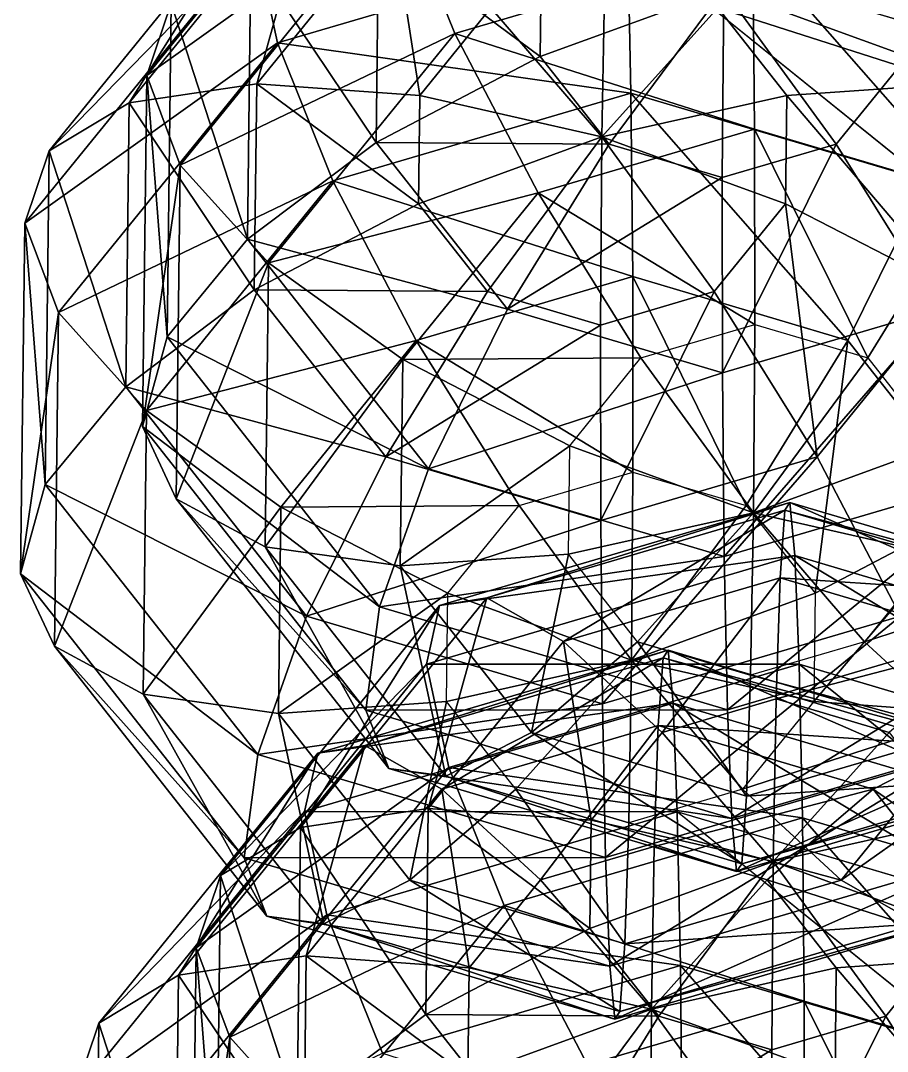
# Model space of a CAD drawing. Header units: metres. Extents: x -232 to 136, y -204 to 253.
# Drawn here: x -31 to 10.62, y 10.53 to 60.01 of the extents above; entities that cross this region are included whole.
import ezdxf

# ---------------------------------------------------------------- set-up
doc = ezdxf.new("R2010")
doc.units = ezdxf.units.M

msp = doc.modelspace()

# ---------------------------------------------------------------- linework, layer by layer
for points in [[(-13.888359, 70.989456, -403.15613), (-23.776545, 60.836445, -417.7911), (-24.947153, 57.36731, -409.1486), (-24.947054, 57.36741, -409.1485)], [(-12.818241, 66.0295, -395.2598), (-13.888359, 70.989456, -403.15613), (-24.947153, 57.36731, -409.1486), (-24.947054, 57.36741, -409.1485)], [(18.368505, 59.397522, -389.9228), (20.711279, 66.0295, -396.13782), (4.0062327, 70.978035, -393.41827), (4.006333, 70.978134, -393.41818)], [(18.368505, 59.397522, -389.9228), (4.0062327, 70.978035, -393.41827), (4.158344, 63.606995, -387.60944), (4.158444, 63.607094, -387.60934)], [(14.860868, 58.947105, -619.55585), (15.516256, 63.90706, -627.4974), (-2.0484686, 69.11025, -624.6379), (-2.0483687, 69.11035, -624.63776)], [(14.860868, 58.947105, -619.55585), (-2.0484686, 69.11025, -624.6379), (-1.8441774, 63.895638, -616.8363), (-1.8440773, 63.895737, -616.8362)], [(-16.842205, 67.08004, -644.61053), (-19.659256, 56.97558, -656.5074), (-25.788958, 56.059494, -649.45856), (-25.788858, 56.059593, -649.45844)], [(-19.109417, 66.70948, -635.50995), (-16.842205, 67.08004, -644.61053), (-25.788958, 56.059494, -649.45856), (-25.788858, 56.059593, -649.45844)], [(-16.842205, 67.08004, -644.61053), (-13.1590605, 64.982475, -652.9851), (-19.659256, 56.97558, -656.5074), (-19.659157, 56.975677, -656.50726)], [(20.360477, 56.05949, -650.66705), (7.563323, 64.982475, -653.5277), (11.679709, 67.08004, -645.3574), (11.67981, 67.08014, -645.3573)], [(-19.109417, 66.70948, -635.50995), (-25.788958, 56.059494, -649.45856), (-29.626955, 53.754047, -641.20917), (-29.626856, 53.754147, -641.20905)], [(-19.73877, 63.90706, -626.57416), (-19.109417, 66.70948, -635.50995), (-29.626955, 53.754047, -641.20917), (-29.626856, 53.754147, -641.20905)], [(-12.818241, 66.0295, -395.2598), (-24.947153, 57.36731, -409.1486), (-23.335781, 53.07407, -400.95898), (-23.335682, 53.07417, -400.9589)], [(-10.153408, 59.397522, -389.1759), (-12.818241, 66.0295, -395.2598), (-23.335781, 53.07407, -400.95898), (-23.335682, 53.07417, -400.9589)], [(4.158344, 63.606995, -387.60944), (-12.818241, 66.0295, -395.2598), (-10.153408, 59.397522, -389.1759), (-10.153308, 59.39762, -389.1758)], [(-13.1590605, 64.982475, -652.9851), (-11.8378725, 56.41263, -661.6656), (-19.659256, 56.97558, -656.5074), (-19.659157, 56.975677, -656.50726)], [(-13.1590605, 64.982475, -652.9851), (-8.420517, 60.6221, -659.81384), (-11.8378725, 56.41263, -661.6656), (-11.837772, 56.412727, -661.66547)], [(13.870268, 56.975574, -657.3854), (2.4738846, 60.6221, -660.0991), (7.563323, 64.982475, -653.5277), (7.563423, 64.982574, -653.5276)], [(20.360477, 56.05949, -650.66705), (13.870268, 56.975574, -657.3854), (7.563323, 64.982475, -653.5277), (7.563423, 64.982574, -653.5276)], [(-19.73877, 63.90706, -626.57416), (-29.626955, 53.754047, -641.20917), (-30.797564, 50.284912, -632.56665), (-30.797464, 50.28501, -632.5665)], [(-18.668652, 58.947105, -618.67786), (-19.73877, 63.90706, -626.57416), (-30.797564, 50.284912, -632.56665), (-30.797464, 50.28501, -632.5665)], [(-19.938547, 63.14189, -426.04053), (-13.8088455, 64.057976, -433.08936), (-13.92828, 54.160904, -437.6504), (-13.92818, 54.161003, -437.6503)], [(-1.8441774, 63.895638, -616.8363), (-19.73877, 63.90706, -626.57416), (-18.668652, 58.947105, -618.67786), (-18.668552, 58.947205, -618.67773)], [(-1.6920664, 56.524597, -611.02747), (-1.8441774, 63.895638, -616.8363), (-18.668652, 58.947105, -618.67786), (-18.668552, 58.947205, -618.67773)], [(-13.8088455, 64.057976, -433.08936), (-6.0502534, 58.291824, -440.64545), (-13.92828, 54.160904, -437.6504), (-13.92818, 54.161003, -437.6503)], [(-13.8088455, 64.057976, -433.08936), (-5.9874625, 63.495026, -438.2476), (-6.0502534, 58.291824, -440.64545), (-6.0501533, 58.291924, -440.64536)], [(12.518095, 52.315125, -613.3408), (14.860868, 58.947105, -619.55585), (-1.8441774, 63.895638, -616.8363), (-1.8440773, 63.895737, -616.8362)], [(12.518095, 52.315125, -613.3408), (-1.8441774, 63.895638, -616.8363), (-1.6920664, 56.524597, -611.02747), (-1.6919664, 56.524696, -611.02734)], [(4.243385, 54.801067, -384.36185), (4.158344, 63.606995, -387.60944), (-10.153408, 59.397522, -389.1759), (-10.153308, 59.39762, -389.1758)], [(-5.9874625, 63.495026, -438.2476), (2.759994, 61.508144, -441.01028), (-6.0502534, 58.291824, -440.64545), (-6.0501533, 58.291924, -440.64536)], [(11.577261, 58.291824, -441.10706), (2.759994, 61.508144, -441.01028), (11.640053, 63.495026, -438.70917), (11.640153, 63.495125, -438.70908)], [(14.567669, 51.742706, -386.0426), (18.368505, 59.397522, -389.9228), (4.158344, 63.606995, -387.60944), (4.158444, 63.607094, -387.60934)], [(14.567669, 51.742706, -386.0426), (4.158344, 63.606995, -387.60944), (4.243385, 54.801067, -384.36185), (4.243485, 54.801167, -384.36176)], [(-23.776545, 60.836445, -417.7911), (-19.938547, 63.14189, -426.04053), (-20.102936, 49.519737, -432.31827), (-20.102837, 49.519836, -432.31818)], [(-19.938547, 63.14189, -426.04053), (-13.92828, 54.160904, -437.6504), (-20.102936, 49.519737, -432.31827), (-20.102837, 49.519836, -432.31818)], [(-2.953914, 62.229977, -659.2155), (-3.090416, 54.425747, -664.42834), (-8.420517, 60.6221, -659.81384), (-8.420417, 60.6222, -659.8137)], [(2.4738846, 60.6221, -660.0991), (-3.090416, 54.425747, -664.42834), (-2.953914, 62.229977, -659.2155), (-2.953814, 62.230076, -659.2154)], [(-6.0502534, 58.291824, -440.64545), (2.759994, 61.508144, -441.01028), (-2.7344975, 54.08235, -442.67355), (-2.7343976, 54.08245, -442.67346)], [(-2.7344975, 54.08235, -442.67355), (2.759994, 61.508144, -441.01028), (2.6933014, 52.474476, -443.5572), (2.6934013, 52.474575, -443.5571)], [(2.6933014, 52.474476, -443.5572), (2.759994, 61.508144, -441.01028), (8.159906, 54.08235, -442.95883), (8.1600065, 54.08245, -442.95874)], [(8.159906, 54.08235, -442.95883), (2.759994, 61.508144, -441.01028), (11.577261, 58.291824, -441.10706), (11.577361, 58.291924, -441.10696)], [(-24.947153, 57.36731, -409.1486), (-23.776545, 60.836445, -417.7911), (-23.969795, 44.822643, -425.17105), (-23.969696, 44.822742, -425.17096)], [(-23.776545, 60.836445, -417.7911), (-20.102936, 49.519737, -432.31827), (-23.969795, 44.822643, -425.17105), (-23.969696, 44.822742, -425.17096)], [(-8.420517, 60.6221, -659.81384), (-3.090416, 54.425747, -664.42834), (-11.8378725, 56.41263, -661.6656), (-11.837772, 56.412727, -661.66547)], [(5.7896423, 56.41263, -662.1272), (-3.090416, 54.425747, -664.42834), (2.4738846, 60.6221, -660.0991), (2.4739845, 60.6222, -660.099)], [(13.870268, 56.975574, -657.3854), (5.7896423, 56.41263, -662.1272), (2.4738846, 60.6221, -660.0991), (2.4739845, 60.6222, -660.099)], [(-10.153408, 59.397522, -389.1759), (-23.335781, 53.07407, -400.95898), (-19.100163, 48.376976, -394.02393), (-19.100063, 48.377075, -394.02383)], [(-6.1547112, 51.742706, -385.49997), (-10.153408, 59.397522, -389.1759), (-19.100163, 48.376976, -394.02393), (-19.100063, 48.377075, -394.02383)], [(4.243385, 54.801067, -384.36185), (-10.153408, 59.397522, -389.1759), (-6.1547112, 51.742706, -385.49997), (-6.154611, 51.742805, -385.49988)], [(-18.668652, 58.947105, -618.67786), (-30.797564, 50.284912, -632.56665), (-29.186192, 45.991673, -624.377), (-29.186092, 45.99177, -624.3769)], [(-16.003819, 52.315125, -612.59393), (-18.668652, 58.947105, -618.67786), (-29.186192, 45.991673, -624.377), (-29.186092, 45.99177, -624.3769)], [(-1.6920664, 56.524597, -611.02747), (-18.668652, 58.947105, -618.67786), (-16.003819, 52.315125, -612.59393), (-16.00372, 52.315224, -612.5938)], [(-13.92828, 54.160904, -437.6504), (-6.0502534, 58.291824, -440.64545), (-2.7344975, 54.08235, -442.67355), (-2.7343976, 54.08245, -442.67346)], [(13.101049, 46.154007, -442.0507), (8.159906, 54.08235, -442.95883), (11.577261, 58.291824, -441.10706), (11.577361, 58.291924, -441.10696)], [(-25.788958, 56.059494, -649.45856), (-19.659256, 56.97558, -656.5074), (-19.77869, 47.078506, -661.0684), (-19.778591, 47.078606, -661.0683)], [(-24.947153, 57.36731, -409.1486), (-23.969795, 44.822643, -425.17105), (-25.150347, 40.529404, -416.90833), (-25.150248, 40.529503, -416.90823)], [(-23.335781, 53.07407, -400.95898), (-24.947153, 57.36731, -409.1486), (-25.150347, 40.529404, -416.90833), (-25.150248, 40.529503, -416.90823)], [(-19.659256, 56.97558, -656.5074), (-11.900663, 51.209427, -664.0635), (-19.77869, 47.078506, -661.0684), (-19.778591, 47.078606, -661.0683)], [(-19.659256, 56.97558, -656.5074), (-11.8378725, 56.41263, -661.6656), (-11.900663, 51.209427, -664.0635), (-11.900563, 51.209526, -664.06335)], [(13.7508335, 47.078506, -661.9464), (5.7896423, 56.41263, -662.1272), (13.870268, 56.975574, -657.3854), (13.870368, 56.975674, -657.38525)], [(-1.6070251, 47.71867, -607.7799), (-1.6920664, 56.524597, -611.02747), (-16.003819, 52.315125, -612.59393), (-16.00372, 52.315224, -612.5938)], [(-11.8378725, 56.41263, -661.6656), (-3.090416, 54.425747, -664.42834), (-11.900663, 51.209427, -664.0635), (-11.900563, 51.209526, -664.06335)], [(5.7268515, 51.209427, -664.5251), (-3.090416, 54.425747, -664.42834), (5.7896423, 56.41263, -662.1272), (5.7897425, 56.412727, -662.1271)], [(8.717259, 44.66031, -609.46063), (12.518095, 52.315125, -613.3408), (-1.6920664, 56.524597, -611.02747), (-1.6919664, 56.524696, -611.02734)], [(8.717259, 44.66031, -609.46063), (-1.6920664, 56.524597, -611.02747), (-1.6070251, 47.71867, -607.7799), (-1.6069251, 47.71877, -607.7798)], [(13.7508335, 47.078506, -661.9464), (5.7268515, 51.209427, -664.5251), (5.7896423, 56.41263, -662.1272), (5.7897425, 56.412727, -662.1271)], [(-29.626955, 53.754047, -641.20917), (-25.788958, 56.059494, -649.45856), (-25.953346, 42.43734, -655.7363), (-25.953247, 42.43744, -655.7362)], [(-25.788958, 56.059494, -649.45856), (-19.77869, 47.078506, -661.0684), (-25.953346, 42.43734, -655.7363), (-25.953247, 42.43744, -655.7362)], [(4.2530317, 45.42224, -383.9935), (4.243385, 54.801067, -384.36185), (-6.1547112, 51.742706, -385.49997), (-6.154611, 51.742805, -385.49988)], [(9.680831, 43.814365, -384.8771), (14.567669, 51.742706, -386.0426), (4.243385, 54.801067, -384.36185), (4.243485, 54.801167, -384.36176)], [(9.680831, 43.814365, -384.8771), (4.243385, 54.801067, -384.36185), (4.2530317, 45.42224, -383.9935), (4.253132, 45.42234, -383.9934)], [(-20.102936, 49.519737, -432.31827), (-13.92828, 54.160904, -437.6504), (-7.6213393, 46.154007, -441.50806), (-7.621239, 46.154106, -441.50797)], [(-13.92828, 54.160904, -437.6504), (-2.7344975, 54.08235, -442.67355), (-7.6213393, 46.154007, -441.50806), (-7.621239, 46.154106, -441.50797)], [(-11.900663, 51.209427, -664.0635), (-3.090416, 54.425747, -664.42834), (-8.584908, 46.999954, -666.09155), (-8.584807, 47.000053, -666.09143)], [(-8.584908, 46.999954, -666.09155), (-3.090416, 54.425747, -664.42834), (-3.1571085, 45.39208, -666.9752), (-3.1570086, 45.392178, -666.9751)], [(-7.6213393, 46.154007, -441.50806), (-2.7344975, 54.08235, -442.67355), (2.6933014, 52.474476, -443.5572), (2.6934013, 52.474575, -443.5571)], [(-3.1571085, 45.39208, -666.9752), (-3.090416, 54.425747, -664.42834), (2.3094969, 46.999954, -666.37683), (2.3095968, 47.000053, -666.3767)], [(2.3094969, 46.999954, -666.37683), (-3.090416, 54.425747, -664.42834), (5.7268515, 51.209427, -664.5251), (5.7269516, 51.209526, -664.52496)], [(2.7029476, 43.095646, -443.1888), (2.6933014, 52.474476, -443.5572), (8.159906, 54.08235, -442.95883), (8.1600065, 54.08245, -442.95874)], [(2.7029476, 43.095646, -443.1888), (8.159906, 54.08235, -442.95883), (13.101049, 46.154007, -442.0507), (13.10115, 46.154106, -442.0506)], [(-30.797564, 50.284912, -632.56665), (-29.626955, 53.754047, -641.20917), (-29.820206, 37.740246, -648.58905), (-29.820107, 37.740345, -648.5889)], [(-29.626955, 53.754047, -641.20917), (-25.953346, 42.43734, -655.7363), (-29.820206, 37.740246, -648.58905), (-29.820107, 37.740345, -648.5889)], [(-23.335781, 53.07407, -400.95898), (-25.150347, 40.529404, -416.90833), (-23.529032, 37.060272, -408.3389), (-23.528933, 37.06037, -408.3388)], [(-19.100163, 48.376976, -394.02393), (-23.335781, 53.07407, -400.95898), (-23.529032, 37.060272, -408.3389), (-23.528933, 37.06037, -408.3388)], [(-7.6213393, 46.154007, -441.50806), (2.6933014, 52.474476, -443.5572), (2.7029476, 43.095646, -443.1888), (2.7030475, 43.095745, -443.18872)], [(-16.003819, 52.315125, -612.59393), (-29.186192, 45.991673, -624.377), (-24.950573, 41.29458, -617.44196), (-24.950474, 41.294678, -617.44183)], [(-12.005121, 44.66031, -608.918), (-16.003819, 52.315125, -612.59393), (-24.950573, 41.29458, -617.44196), (-24.950474, 41.294678, -617.44183)], [(-1.6070251, 47.71867, -607.7799), (-16.003819, 52.315125, -612.59393), (-12.005121, 44.66031, -608.918), (-12.005021, 44.660408, -608.9179)], [(15.024204, 36.65341, -613.3183), (12.518095, 52.315125, -613.3408), (8.717259, 44.66031, -609.46063), (8.71736, 44.660408, -609.4605)], [(-6.1547112, 51.742706, -385.49997), (-19.100163, 48.376976, -394.02393), (-12.654905, 43.73581, -389.02225), (-12.654805, 43.73591, -389.02216)], [(-1.213572, 43.814365, -384.59183), (-6.1547112, 51.742706, -385.49997), (-12.654905, 43.73581, -389.02225), (-12.654805, 43.73591, -389.02216)], [(4.2530317, 45.42224, -383.9935), (-6.1547112, 51.742706, -385.49997), (-1.213572, 43.814365, -384.59183), (-1.213472, 43.814465, -384.59174)], [(12.99659, 39.60489, -386.9052), (14.567669, 51.742706, -386.0426), (9.680831, 43.814365, -384.8771), (9.680931, 43.814465, -384.877)], [(-19.77869, 47.078506, -661.0684), (-11.900663, 51.209427, -664.0635), (-8.584908, 46.999954, -666.09155), (-8.584807, 47.000053, -666.09143)], [(7.250639, 39.07161, -665.4687), (2.3094969, 46.999954, -666.37683), (5.7268515, 51.209427, -664.5251), (5.7269516, 51.209526, -664.52496)], [(7.250639, 39.07161, -665.4687), (5.7268515, 51.209427, -664.5251), (13.7508335, 47.078506, -661.9464), (13.750934, 47.078606, -661.9463)], [(-30.797564, 50.284912, -632.56665), (-29.820206, 37.740246, -648.58905), (-31.000757, 33.447006, -640.32635), (-31.000658, 33.447105, -640.32623)], [(-29.186192, 45.991673, -624.377), (-30.797564, 50.284912, -632.56665), (-31.000757, 33.447006, -640.32635), (-31.000658, 33.447105, -640.32623)], [(-23.969795, 44.822643, -425.17105), (-20.102936, 49.519737, -432.31827), (-11.422174, 38.49919, -437.62787), (-11.422074, 38.49929, -437.62778)], [(-20.102936, 49.519737, -432.31827), (-7.6213393, 46.154007, -441.50806), (-11.422174, 38.49919, -437.62787), (-11.422074, 38.49929, -437.62778)], [(-19.100163, 48.376976, -394.02393), (-23.529032, 37.060272, -408.3389), (-19.264551, 34.75482, -400.30167), (-19.264452, 34.75492, -400.30157)], [(-12.654905, 43.73581, -389.02225), (-19.100163, 48.376976, -394.02393), (-19.264551, 34.75482, -400.30167), (-19.264452, 34.75492, -400.30157)], [(-1.5973784, 38.339844, -607.4115), (-1.6070251, 47.71867, -607.7799), (-12.005121, 44.66031, -608.918), (-12.005021, 44.660408, -608.9179)], [(3.830421, 36.731968, -608.29517), (8.717259, 44.66031, -609.46063), (-1.6070251, 47.71867, -607.7799), (-1.6069251, 47.71877, -607.7798)], [(3.830421, 36.731968, -608.29517), (-1.6070251, 47.71867, -607.7799), (-1.5973784, 38.339844, -607.4115), (-1.5972784, 38.339943, -607.4114)], [(-25.953346, 42.43734, -655.7363), (-19.77869, 47.078506, -661.0684), (-13.471749, 39.07161, -664.9261), (-13.471649, 39.07171, -664.92596)], [(-19.77869, 47.078506, -661.0684), (-8.584908, 46.999954, -666.09155), (-13.471749, 39.07161, -664.9261), (-13.471649, 39.07171, -664.92596)], [(11.249336, 31.416794, -661.7928), (7.250639, 39.07161, -665.4687), (13.7508335, 47.078506, -661.9464), (13.750934, 47.078606, -661.9463)], [(-13.471749, 39.07161, -664.9261), (-8.584908, 46.999954, -666.09155), (-3.1571085, 45.39208, -666.9752), (-3.1570086, 45.392178, -666.9751)], [(-3.1474624, 36.01325, -666.6068), (-3.1571085, 45.39208, -666.9752), (2.3094969, 46.999954, -666.37683), (2.3095968, 47.000053, -666.3767)], [(-3.1474624, 36.01325, -666.6068), (2.3094969, 46.999954, -666.37683), (7.250639, 39.07161, -665.4687), (7.250739, 39.07171, -665.46857)], [(-11.422174, 38.49919, -437.62787), (-7.6213393, 46.154007, -441.50806), (2.7029476, 43.095646, -443.1888), (2.7030475, 43.095745, -443.18872)], [(2.7029476, 43.095646, -443.1888), (2.7029476, 43.095646, -443.1888), (-7.6213393, 46.154007, -441.50806), (-7.621239, 46.154106, -441.50797)], [(2.7879882, 34.28972, -439.94122), (2.7029476, 43.095646, -443.1888), (13.101049, 46.154007, -442.0507), (13.10115, 46.154106, -442.0506)], [(2.7879882, 34.28972, -439.94122), (13.101049, 46.154007, -442.0507), (17.099747, 38.49919, -438.37476), (17.099846, 38.49929, -438.37466)], [(-29.186192, 45.991673, -624.377), (-31.000757, 33.447006, -640.32635), (-29.379442, 29.977873, -631.75696), (-29.379343, 29.977972, -631.75684)], [(-24.950573, 41.29458, -617.44196), (-29.186192, 45.991673, -624.377), (-29.379442, 29.977873, -631.75696), (-29.379343, 29.977972, -631.75684)], [(-13.471749, 39.07161, -664.9261), (-3.1571085, 45.39208, -666.9752), (-3.1474624, 36.01325, -666.6068), (-3.1473625, 36.013348, -666.6067)], [(4.2530317, 45.42224, -383.9935), (4.18634, 36.38857, -386.54037), (-1.213572, 43.814365, -384.59183), (-1.213472, 43.814465, -384.59174)], [(9.680831, 43.814365, -384.8771), (4.18634, 36.38857, -386.54037), (4.2530317, 45.42224, -383.9935), (4.253132, 45.42234, -383.9934)], [(-25.150347, 40.529404, -416.90833), (-23.969795, 44.822643, -425.17105), (-13.764948, 31.867214, -431.41284), (-13.764848, 31.867313, -431.41275)], [(-12.005121, 44.66031, -608.918), (-24.950573, 41.29458, -617.44196), (-18.505316, 36.65341, -612.4403), (-18.505217, 36.65351, -612.4402)], [(-23.969795, 44.822643, -425.17105), (-11.422174, 38.49919, -437.62787), (-13.764948, 31.867214, -431.41284), (-13.764848, 31.867313, -431.41275)], [(-7.063982, 36.731968, -608.0099), (-12.005121, 44.66031, -608.918), (-18.505316, 36.65341, -612.4403), (-18.505217, 36.65351, -612.4402)], [(-1.5973784, 38.339844, -607.4115), (-12.005121, 44.66031, -608.918), (-7.063982, 36.731968, -608.0099), (-7.063882, 36.732067, -608.00977)], [(7.146179, 32.52249, -610.32324), (8.717259, 44.66031, -609.46063), (3.830421, 36.731968, -608.29517), (3.8305209, 36.732067, -608.29504)], [(7.146179, 32.52249, -610.32324), (15.024204, 36.65341, -613.3183), (8.717259, 44.66031, -609.46063), (8.71736, 44.660408, -609.4605)], [(-12.654905, 43.73581, -389.02225), (-19.264551, 34.75482, -400.30167), (-12.77434, 33.838737, -393.5833), (-12.77424, 33.838837, -393.58322)], [(-4.6309276, 39.60489, -386.4436), (-12.654905, 43.73581, -389.02225), (-12.77434, 33.838737, -393.5833), (-12.77424, 33.838837, -393.58322)], [(-1.213572, 43.814365, -384.59183), (-12.654905, 43.73581, -389.02225), (-4.6309276, 39.60489, -386.4436), (-4.6308274, 39.60499, -386.4435)], [(-1.213572, 43.814365, -384.59183), (4.18634, 36.38857, -386.54037), (-4.6309276, 39.60489, -386.4436), (-4.6308274, 39.60499, -386.4435)], [(12.99659, 39.60489, -386.9052), (4.18634, 36.38857, -386.54037), (9.680831, 43.814365, -384.8771), (9.680931, 43.814465, -384.877)], [(-11.422174, 38.49919, -437.62787), (2.7029476, 43.095646, -443.1888), (2.7879882, 34.28972, -439.94122), (2.788088, 34.289818, -439.94113)], [(-29.820206, 37.740246, -648.58905), (-25.953346, 42.43734, -655.7363), (-17.272583, 31.416796, -661.0459), (-17.272484, 31.416895, -661.0458)], [(-25.953346, 42.43734, -655.7363), (-13.471749, 39.07161, -664.9261), (-17.272583, 31.416796, -661.0459), (-17.272484, 31.416895, -661.0458)], [(-24.950573, 41.29458, -617.44196), (-29.379442, 29.977873, -631.75696), (-25.114962, 27.672424, -623.71967), (-25.114862, 27.672523, -623.71954)], [(-18.505316, 36.65341, -612.4403), (-24.950573, 41.29458, -617.44196), (-25.114962, 27.672424, -623.71967), (-25.114862, 27.672523, -623.71954)], [(-25.150347, 40.529404, -416.90833), (-13.764948, 31.867214, -431.41284), (-14.420334, 26.90726, -423.47134), (-14.420234, 26.90736, -423.47125)], [(-23.529032, 37.060272, -408.3389), (-25.150347, 40.529404, -416.90833), (-14.420334, 26.90726, -423.47134), (-14.420234, 26.90736, -423.47125)], [(-4.6309276, 39.60489, -386.4436), (-12.77434, 33.838737, -393.5833), (-4.6937184, 34.401688, -388.8415), (-4.6936183, 34.401787, -388.8414)], [(-4.6309276, 39.60489, -386.4436), (4.18634, 36.38857, -386.54037), (-4.6937184, 34.401688, -388.8415), (-4.6936183, 34.401787, -388.8414)], [(12.933798, 34.40169, -389.30307), (4.18634, 36.38857, -386.54037), (12.99659, 39.60489, -386.9052), (12.99669, 39.60499, -386.90512)], [(-17.272583, 31.416796, -661.0459), (-13.471749, 39.07161, -664.9261), (-3.1474624, 36.01325, -666.6068), (-3.1473625, 36.013348, -666.6067)], [(-3.1474624, 36.01325, -666.6068), (-3.1474624, 36.01325, -666.6068), (-13.471749, 39.07161, -664.9261), (-13.471649, 39.07171, -664.92596)], [(-3.0624218, 27.20732, -663.35925), (-3.1474624, 36.01325, -666.6068), (7.250639, 39.07161, -665.4687), (7.250739, 39.07171, -665.46857)], [(-3.0624218, 27.20732, -663.35925), (7.250639, 39.07161, -665.4687), (11.249336, 31.416794, -661.7928), (11.249436, 31.416893, -661.79266)], [(-13.764948, 31.867214, -431.41284), (-11.422174, 38.49919, -437.62787), (2.7879882, 34.28972, -439.94122), (2.788088, 34.289818, -439.94113)], [(2.7879882, 34.28972, -439.94122), (2.7879882, 34.28972, -439.94122), (-11.422174, 38.49919, -437.62787), (-11.422074, 38.49929, -437.62778)], [(-1.5973784, 38.339844, -607.4115), (-1.6640701, 29.306171, -609.9584), (-7.063982, 36.731968, -608.0099), (-7.063882, 36.732067, -608.00977)], [(3.830421, 36.731968, -608.29517), (-1.6640701, 29.306171, -609.9584), (-1.5973784, 38.339844, -607.4115), (-1.5972784, 38.339943, -607.4114)], [(2.9400988, 26.918678, -434.1324), (2.7879882, 34.28972, -439.94122), (17.099747, 38.49919, -438.37476), (17.099846, 38.49929, -438.37466)], [(2.9400988, 26.918678, -434.1324), (17.099747, 38.49919, -438.37476), (19.76458, 31.867212, -432.29086), (19.764679, 31.867311, -432.29077)], [(-31.000757, 33.447006, -640.32635), (-29.820206, 37.740246, -648.58905), (-19.615358, 24.784817, -654.8309), (-19.61526, 24.784916, -654.83075)], [(-29.820206, 37.740246, -648.58905), (-17.272583, 31.416796, -661.0459), (-19.615358, 24.784817, -654.8309), (-19.61526, 24.784916, -654.83075)], [(-18.505316, 36.65341, -612.4403), (-25.114962, 27.672424, -623.71967), (-18.62475, 26.75634, -617.00134), (-18.624651, 26.75644, -617.0012)], [(-23.529032, 37.060272, -408.3389), (-14.420334, 26.90726, -423.47134), (-13.3241825, 24.10484, -414.58072), (-13.324082, 24.104939, -414.58063)], [(-19.264551, 34.75482, -400.30167), (-23.529032, 37.060272, -408.3389), (-13.3241825, 24.10484, -414.58072), (-13.324082, 24.104939, -414.58063)], [(-10.481338, 32.52249, -609.86163), (-18.505316, 36.65341, -612.4403), (-18.62475, 26.75634, -617.00134), (-18.624651, 26.75644, -617.0012)], [(-7.063982, 36.731968, -608.0099), (-18.505316, 36.65341, -612.4403), (-10.481338, 32.52249, -609.86163), (-10.481237, 32.52259, -609.8615)], [(5.9427104, 36.87445, -319.46722), (-8.614552, 32.29648, -330.40933), (-10.881763, 31.925919, -321.30875), (-10.881663, 31.926018, -321.30865)], [(6.1791844, 34.32669, -310.43665), (5.9427104, 36.87445, -319.46722), (-10.881763, 31.925919, -321.30875), (-10.881663, 31.926018, -321.30865)], [(-7.063982, 36.731968, -608.0099), (-1.6640701, 29.306171, -609.9584), (-10.481338, 32.52249, -609.86163), (-10.481237, 32.52259, -609.8615)], [(5.9427104, 36.87445, -319.46722), (5.6972017, 36.50595, -328.84283), (-8.614552, 32.29648, -330.40933), (-8.614451, 32.296577, -330.40924)], [(7.146179, 32.52249, -610.32324), (-1.6640701, 29.306171, -609.9584), (3.830421, 36.731968, -608.29517), (3.8305209, 36.732067, -608.29504)], [(22.647757, 31.925919, -322.18674), (5.6972017, 36.50595, -328.84283), (5.9427104, 36.87445, -319.46722), (5.9428105, 36.87455, -319.46713)], [(23.74391, 29.123497, -313.2961), (22.647757, 31.925919, -322.18674), (5.9427104, 36.87445, -319.46722), (5.9428105, 36.87455, -319.46713)], [(23.74391, 29.123497, -313.2961), (5.9427104, 36.87445, -319.46722), (6.1791844, 34.32669, -310.43665), (6.1792846, 34.32679, -310.43655)], [(7.0833883, 27.319294, -612.7211), (14.90477, 26.756344, -617.87933), (15.024204, 36.65341, -613.3183), (15.024304, 36.65351, -613.3182)], [(7.0833883, 27.319294, -612.7211), (15.024204, 36.65341, -613.3183), (7.146179, 32.52249, -610.32324), (7.1462793, 32.52259, -610.3231)], [(5.6972017, 36.50595, -328.84283), (-4.9314075, 30.198914, -338.78387), (-8.614552, 32.29648, -330.40933), (-8.614451, 32.296577, -330.40924)], [(5.6972017, 36.50595, -328.84283), (5.4666896, 33.257275, -337.64575), (-4.9314075, 30.198914, -338.78387), (-4.9313073, 30.199013, -338.78378)], [(-4.6937184, 34.401688, -388.8415), (4.18634, 36.38857, -386.54037), (-1.3779621, 30.192215, -390.86957), (-1.3778621, 30.192314, -390.86948)], [(-1.3779621, 30.192215, -390.86957), (4.18634, 36.38857, -386.54037), (4.049837, 28.58434, -391.7532), (4.0499372, 28.584438, -391.7531)], [(4.049837, 28.58434, -391.7532), (4.18634, 36.38857, -386.54037), (9.516443, 30.192215, -391.15485), (9.516543, 30.192314, -391.15475)], [(9.516443, 30.192215, -391.15485), (4.18634, 36.38857, -386.54037), (12.933798, 34.40169, -389.30307), (12.933898, 34.40179, -389.30298)], [(19.907362, 32.29648, -331.1562), (5.4666896, 33.257275, -337.64575), (5.6972017, 36.50595, -328.84283), (5.697302, 36.50605, -328.84274)], [(22.647757, 31.925919, -322.18674), (19.907362, 32.29648, -331.1562), (5.6972017, 36.50595, -328.84283), (5.697302, 36.50605, -328.84274)], [(-17.272583, 31.416796, -661.0459), (-3.1474624, 36.01325, -666.6068), (-3.0624218, 27.20732, -663.35925), (-3.062322, 27.207418, -663.35913)], [(-19.264551, 34.75482, -400.30167), (-13.3241825, 24.10484, -414.58072), (-10.583788, 23.734278, -405.61127), (-10.583688, 23.734377, -405.61118)], [(-12.77434, 33.838737, -393.5833), (-19.264551, 34.75482, -400.30167), (-10.583788, 23.734278, -405.61127), (-10.583688, 23.734377, -405.61118)], [(-13.764948, 31.867214, -431.41284), (2.7879882, 34.28972, -439.94122), (2.9400988, 26.918678, -434.1324), (2.9401987, 26.918777, -434.1323)], [(-4.6937184, 34.401688, -388.8415), (-12.77434, 33.838737, -393.5833), (-6.4674, 25.831844, -397.44095), (-6.4673, 25.831944, -397.44086)], [(6.1791844, 34.32669, -310.43665), (-10.881763, 31.925919, -321.30875), (-11.511116, 29.123497, -312.37292), (-11.511016, 29.123596, -312.37283)], [(6.383476, 29.112076, -302.63507), (6.1791844, 34.32669, -310.43665), (-11.511116, 29.123497, -312.37292), (-11.511016, 29.123596, -312.37283)], [(-4.6937184, 34.401688, -388.8415), (-6.4674, 25.831844, -397.44095), (-1.3779621, 30.192215, -390.86957), (-1.3778621, 30.192314, -390.86948)], [(23.088522, 24.163544, -305.3546), (23.74391, 29.123497, -313.2961), (6.1791844, 34.32669, -310.43665), (6.1792846, 34.32679, -310.43655)], [(23.088522, 24.163544, -305.3546), (6.1791844, 34.32669, -310.43665), (6.383476, 29.112076, -302.63507), (6.383576, 29.112175, -302.63498)], [(9.516443, 30.192215, -391.15485), (20.75518, 33.83874, -394.4613), (12.933798, 34.40169, -389.30307), (12.933898, 34.40179, -389.30298)], [(-12.77434, 33.838737, -393.5833), (-10.583788, 23.734278, -405.61127), (-6.4674, 25.831844, -397.44095), (-6.4673, 25.831944, -397.44086)], [(9.516443, 30.192215, -391.15485), (14.254986, 25.831844, -397.98358), (20.75518, 33.83874, -394.4613), (20.75528, 33.83884, -394.4612)], [(-31.000757, 33.447006, -640.32635), (-19.615358, 24.784817, -654.8309), (-20.270744, 19.824863, -646.88934), (-20.270645, 19.824963, -646.8892)], [(-29.379442, 29.977873, -631.75696), (-31.000757, 33.447006, -640.32635), (-20.270744, 19.824863, -646.88934), (-20.270645, 19.824963, -646.8892)], [(5.4666896, 33.257275, -337.64575), (-0.19286442, 25.838541, -345.6126), (-4.9314075, 30.198914, -338.78387), (-4.9313073, 30.199013, -338.78378)], [(5.4666896, 33.257275, -337.64575), (5.273739, 27.446415, -345.01425), (-0.19286442, 25.838541, -345.6126), (-0.19276442, 25.83864, -345.61252)], [(15.790976, 30.198914, -339.3265), (5.273739, 27.446415, -345.01425), (5.4666896, 33.257275, -337.64575), (5.4667897, 33.257374, -337.64566)], [(19.907362, 32.29648, -331.1562), (15.790976, 30.198914, -339.3265), (5.4666896, 33.257275, -337.64575), (5.4667897, 33.257374, -337.64566)], [(-10.481338, 32.52249, -609.86163), (-18.62475, 26.75634, -617.00134), (-10.544128, 27.319292, -612.2595), (-10.544028, 27.319391, -612.2594)], [(-8.614552, 32.29648, -330.40933), (-11.4316025, 22.192017, -342.30615), (-17.561304, 21.275932, -335.25732), (-17.561205, 21.276031, -335.25723)], [(-10.881763, 31.925919, -321.30875), (-8.614552, 32.29648, -330.40933), (-17.561304, 21.275932, -335.25732), (-17.561205, 21.276031, -335.25723)], [(-8.614552, 32.29648, -330.40933), (-4.9314075, 30.198914, -338.78387), (-11.4316025, 22.192017, -342.30615), (-11.431502, 22.192116, -342.30606)], [(-10.481338, 32.52249, -609.86163), (-1.6640701, 29.306171, -609.9584), (-10.544128, 27.319292, -612.2595), (-10.544028, 27.319391, -612.2594)], [(7.0833883, 27.319294, -612.7211), (-1.6640701, 29.306171, -609.9584), (7.146179, 32.52249, -610.32324), (7.1462793, 32.52259, -610.3231)], [(-10.881763, 31.925919, -321.30875), (-17.561304, 21.275932, -335.25732), (-21.399302, 18.970486, -327.0079), (-21.399202, 18.970585, -327.0078)], [(-11.511116, 29.123497, -312.37292), (-10.881763, 31.925919, -321.30875), (-21.399302, 18.970486, -327.0079), (-21.399202, 18.970585, -327.0078)], [(-14.420334, 26.90726, -423.47134), (-13.764948, 31.867214, -431.41284), (2.9400988, 26.918678, -434.1324), (2.9401987, 26.918777, -434.1323)], [(2.9400988, 26.918678, -434.1324), (2.9400988, 26.918678, -434.1324), (-13.764948, 31.867214, -431.41284), (-13.764848, 31.867313, -431.41275)], [(3.1443899, 21.704062, -426.3308), (2.9400988, 26.918678, -434.1324), (19.76458, 31.867212, -432.29086), (19.764679, 31.867311, -432.29077)], [(3.1443899, 21.704062, -426.3308), (19.76458, 31.867212, -432.29086), (20.834696, 26.907259, -424.39453), (20.834795, 26.907358, -424.39444)], [(-19.615358, 24.784817, -654.8309), (-17.272583, 31.416796, -661.0459), (-3.0624218, 27.20732, -663.35925), (-3.062322, 27.207418, -663.35913)], [(-3.0624218, 27.20732, -663.35925), (-3.0624218, 27.20732, -663.35925), (-17.272583, 31.416796, -661.0459), (-17.272484, 31.416895, -661.0458)], [(-2.9103112, 19.83628, -657.5504), (-3.0624218, 27.20732, -663.35925), (11.249336, 31.416794, -661.7928), (11.249436, 31.416893, -661.79266)], [(-2.9103112, 19.83628, -657.5504), (11.249336, 31.416794, -661.7928), (13.914169, 24.784815, -655.70886), (13.914269, 24.784914, -655.70874)], [(-4.9314075, 30.198914, -338.78387), (-3.6102195, 21.629066, -347.4644), (-11.4316025, 22.192017, -342.30615), (-11.431502, 22.192116, -342.30606)], [(-1.3779621, 30.192215, -390.86957), (-6.4674, 25.831844, -397.44095), (3.8568857, 22.77348, -399.1217), (3.8569856, 22.773579, -399.1216)], [(-4.9314075, 30.198914, -338.78387), (-0.19286442, 25.838541, -345.6126), (-3.6102195, 21.629066, -347.4644), (-3.6101196, 21.629166, -347.4643)], [(4.049837, 28.58434, -391.7532), (4.049837, 28.58434, -391.7532), (-1.3779621, 30.192215, -390.86957), (-1.3778621, 30.192314, -390.86948)], [(-1.3779621, 30.192215, -390.86957), (3.8568857, 22.77348, -399.1217), (4.049837, 28.58434, -391.7532), (4.0499372, 28.584438, -391.7531)], [(4.049837, 28.58434, -391.7532), (14.254986, 25.831844, -397.98358), (9.516443, 30.192215, -391.15485), (9.516543, 30.192314, -391.15475)], [(15.790976, 30.198914, -339.3265), (10.701538, 25.838541, -345.8979), (5.273739, 27.446415, -345.01425), (5.273839, 27.446514, -345.01416)], [(-29.379442, 29.977873, -631.75696), (-20.270744, 19.824863, -646.88934), (-19.174593, 17.022442, -637.9987), (-19.174494, 17.022541, -637.9986)], [(-25.114962, 27.672424, -623.71967), (-29.379442, 29.977873, -631.75696), (-19.174593, 17.022442, -637.9987), (-19.174494, 17.022541, -637.9986)], [(0.0923006, 29.792053, -542.88525), (-14.464961, 25.21408, -553.82733), (-16.732174, 24.843521, -544.72675), (-16.732075, 24.84362, -544.7266)], [(0.32877454, 27.244295, -533.8547), (0.0923006, 29.792053, -542.88525), (-16.732174, 24.843521, -544.72675), (-16.732075, 24.84362, -544.7266)], [(0.0923006, 29.792053, -542.88525), (-0.15320837, 29.423555, -552.26086), (-14.464961, 25.21408, -553.82733), (-14.464861, 25.21418, -553.8272)], [(16.797346, 24.843521, -545.6048), (-0.15320837, 29.423555, -552.26086), (0.0923006, 29.792053, -542.88525), (0.0924006, 29.792152, -542.88513)], [(17.8935, 22.0411, -536.7142), (16.797346, 24.843521, -545.6048), (0.0923006, 29.792053, -542.88525), (0.0924006, 29.792152, -542.88513)], [(17.8935, 22.0411, -536.7142), (0.0923006, 29.792053, -542.88525), (0.32877454, 27.244295, -533.8547), (0.32887453, 27.244394, -533.85455)], [(-0.15320837, 29.423555, -552.26086), (-10.781817, 23.116516, -562.2019), (-14.464961, 25.21408, -553.82733), (-14.464861, 25.21418, -553.8272)], [(-0.15320837, 29.423555, -552.26086), (-0.38372022, 26.174877, -561.0638), (-10.781817, 23.116516, -562.2019), (-10.781717, 23.116615, -562.2018)], [(-10.544128, 27.319292, -612.2595), (-1.6640701, 29.306171, -609.9584), (-7.228372, 23.109818, -614.2876), (-7.228272, 23.109917, -614.2875)], [(-7.228372, 23.109818, -614.2876), (-1.6640701, 29.306171, -609.9584), (-1.800573, 21.501942, -615.1712), (-1.800473, 21.50204, -615.1711)], [(-1.800573, 21.501942, -615.1712), (-1.6640701, 29.306171, -609.9584), (3.6660328, 23.109818, -614.5729), (3.6661327, 23.109917, -614.57275)], [(3.6660328, 23.109818, -614.5729), (-1.6640701, 29.306171, -609.9584), (7.0833883, 27.319294, -612.7211), (7.0834885, 27.319393, -612.721)], [(14.056952, 25.21408, -554.5742), (-0.38372022, 26.174877, -561.0638), (-0.15320837, 29.423555, -552.26086), (-0.15310837, 29.423655, -552.26074)], [(16.797346, 24.843521, -545.6048), (14.056952, 25.21408, -554.5742), (-0.15320837, 29.423555, -552.26086), (-0.15310837, 29.423655, -552.26074)], [(-11.511116, 29.123497, -312.37292), (-21.399302, 18.970486, -327.0079), (-22.56991, 15.501349, -318.3654), (-22.56981, 15.50145, -318.3653)], [(-10.440998, 24.163544, -304.4766), (-11.511116, 29.123497, -312.37292), (-22.56991, 15.501349, -318.3654), (-22.56981, 15.50145, -318.3653)], [(6.383476, 29.112076, -302.63507), (-11.511116, 29.123497, -312.37292), (-10.440998, 24.163544, -304.4766), (-10.440898, 24.163643, -304.4765)], [(6.535587, 21.741037, -296.82623), (6.383476, 29.112076, -302.63507), (-10.440998, 24.163544, -304.4766), (-10.440898, 24.163643, -304.4765)], [(20.745749, 17.531563, -299.1396), (23.088522, 24.163544, -305.3546), (6.383476, 29.112076, -302.63507), (6.383576, 29.112175, -302.63498)], [(20.745749, 17.531563, -299.1396), (6.383476, 29.112076, -302.63507), (6.535587, 21.741037, -296.82623), (6.535687, 21.741137, -296.82614)], [(4.049837, 28.58434, -391.7532), (3.8568857, 22.77348, -399.1217), (14.254986, 25.831844, -397.98358), (14.255086, 25.831944, -397.9835)], [(-25.114962, 27.672424, -623.71967), (-19.174593, 17.022442, -637.9987), (-16.434198, 16.65188, -629.0293), (-16.4341, 16.65198, -629.0292)], [(-18.62475, 26.75634, -617.00134), (-25.114962, 27.672424, -623.71967), (-16.434198, 16.65188, -629.0293), (-16.4341, 16.65198, -629.0292)], [(-10.544128, 27.319292, -612.2595), (-18.62475, 26.75634, -617.00134), (-12.31781, 18.749447, -620.859), (-12.31771, 18.749546, -620.8589)], [(0.32877454, 27.244295, -533.8547), (-16.732174, 24.843521, -544.72675), (-17.361526, 22.0411, -535.79095), (-17.361427, 22.041199, -535.79083)], [(0.5330657, 22.029678, -526.0531), (0.32877454, 27.244295, -533.8547), (-17.361526, 22.0411, -535.79095), (-17.361427, 22.041199, -535.79083)], [(-10.544128, 27.319292, -612.2595), (-12.31781, 18.749447, -620.859), (-7.228372, 23.109818, -614.2876), (-7.228272, 23.109917, -614.2875)], [(5.273739, 27.446415, -345.01425), (5.137237, 19.642185, -350.22708), (-0.19286442, 25.838541, -345.6126), (-0.19276442, 25.83864, -345.61252)], [(17.238111, 17.081146, -528.77264), (17.8935, 22.0411, -536.7142), (0.32877454, 27.244295, -533.8547), (0.32887453, 27.244394, -533.85455)], [(17.238111, 17.081146, -528.77264), (0.32877454, 27.244295, -533.8547), (0.5330657, 22.029678, -526.0531), (0.5331657, 22.029778, -526.053)], [(3.6660328, 23.109818, -614.5729), (14.90477, 26.756344, -617.87933), (7.0833883, 27.319294, -612.7211), (7.0834885, 27.319393, -612.721)], [(10.701538, 25.838541, -345.8979), (5.137237, 19.642185, -350.22708), (5.273739, 27.446415, -345.01425), (5.273839, 27.446514, -345.01416)], [(8.404576, 18.749447, -621.4016), (12.087722, 16.651878, -629.7762), (21.034473, 27.672428, -624.92816), (21.034573, 27.672527, -624.92804)], [(8.404576, 18.749447, -621.4016), (21.034473, 27.672428, -624.92816), (14.90477, 26.756344, -617.87933), (14.90487, 26.756443, -617.8792)], [(-19.615358, 24.784817, -654.8309), (-3.0624218, 27.20732, -663.35925), (-2.9103112, 19.83628, -657.5504), (-2.9102113, 19.83638, -657.5503)], [(-18.62475, 26.75634, -617.00134), (-16.434198, 16.65188, -629.0293), (-12.31781, 18.749447, -620.859), (-12.31771, 18.749546, -620.8589)], [(-14.420334, 26.90726, -423.47134), (2.9400988, 26.918678, -434.1324), (3.1443899, 21.704062, -426.3308), (3.1444898, 21.70416, -426.33072)], [(3.1443899, 21.704062, -426.3308), (3.1443899, 21.704062, -426.3308), (-14.420334, 26.90726, -423.47134), (-14.420234, 26.90736, -423.47125)], [(-13.3241825, 24.10484, -414.58072), (-14.420334, 26.90726, -423.47134), (3.1443899, 21.704062, -426.3308), (3.1444898, 21.70416, -426.33072)], [(3.380864, 19.156303, -417.30023), (3.1443899, 21.704062, -426.3308), (20.834696, 26.907259, -424.39453), (20.834795, 26.907358, -424.39444)], [(3.380864, 19.156303, -417.30023), (20.834696, 26.907259, -424.39453), (20.205345, 24.104837, -415.4587), (20.205444, 24.104937, -415.45862)], [(3.6660328, 23.109818, -614.5729), (8.404576, 18.749447, -621.4016), (14.90477, 26.756344, -617.87933), (14.90487, 26.756443, -617.8792)], [(-0.38372022, 26.174877, -561.0638), (-6.0432744, 18.756144, -569.03064), (-10.781817, 23.116516, -562.2019), (-10.781717, 23.116615, -562.2018)], [(-6.4674, 25.831844, -397.44095), (-10.583788, 23.734278, -405.61127), (3.6263733, 19.524801, -407.92462), (3.6264732, 19.5249, -407.92453)], [(3.8568857, 22.77348, -399.1217), (3.8568857, 22.77348, -399.1217), (-6.4674, 25.831844, -397.44095), (-6.4673, 25.831944, -397.44086)], [(-6.4674, 25.831844, -397.44095), (3.6263733, 19.524801, -407.92462), (3.8568857, 22.77348, -399.1217), (3.8569856, 22.773579, -399.1216)], [(-0.38372022, 26.174877, -561.0638), (-0.5766709, 20.364017, -568.4323), (-6.0432744, 18.756144, -569.03064), (-6.0431743, 18.756243, -569.0305)], [(-0.19286442, 25.838541, -345.6126), (5.137237, 19.642185, -350.22708), (-3.6102195, 21.629066, -347.4644), (-3.6101196, 21.629166, -347.4643)], [(9.940566, 23.116516, -562.7445), (-0.5766709, 20.364017, -568.4323), (-0.38372022, 26.174877, -561.0638), (-0.38362023, 26.174976, -561.06366)], [(14.056952, 25.21408, -554.5742), (9.940566, 23.116516, -562.7445), (-0.38372022, 26.174877, -561.0638), (-0.38362023, 26.174976, -561.06366)], [(3.8568857, 22.77348, -399.1217), (17.938131, 23.734276, -406.35812), (14.254986, 25.831844, -397.98358), (14.255086, 25.831944, -397.9835)], [(14.017296, 21.629065, -347.92596), (5.137237, 19.642185, -350.22708), (10.701538, 25.838541, -345.8979), (10.701638, 25.83864, -345.8978)], [(-16.732174, 24.843521, -544.72675), (-23.411715, 14.193535, -558.67535), (-27.249712, 11.888087, -550.42596), (-27.249613, 11.888187, -550.42584)], [(-17.361526, 22.0411, -535.79095), (-16.732174, 24.843521, -544.72675), (-27.249712, 11.888087, -550.42596), (-27.249613, 11.888187, -550.42584)], [(-14.464961, 25.21408, -553.82733), (-17.282013, 15.109619, -565.7242), (-23.411715, 14.193535, -558.67535), (-23.411615, 14.193635, -558.67523)], [(-16.732174, 24.843521, -544.72675), (-14.464961, 25.21408, -553.82733), (-23.411715, 14.193535, -558.67535), (-23.411615, 14.193635, -558.67523)], [(-20.270744, 19.824863, -646.88934), (-19.615358, 24.784817, -654.8309), (-2.9103112, 19.83628, -657.5504), (-2.9102113, 19.83638, -657.5503)], [(-2.9103112, 19.83628, -657.5504), (-2.9103112, 19.83628, -657.5504), (-19.615358, 24.784817, -654.8309), (-19.61526, 24.784916, -654.83075)], [(-14.464961, 25.21408, -553.82733), (-10.781817, 23.116516, -562.2019), (-17.282013, 15.109619, -565.7242), (-17.281914, 15.109719, -565.72406)], [(-2.70602, 14.621664, -649.74884), (-2.9103112, 19.83628, -657.5504), (13.914169, 24.784815, -655.70886), (13.914269, 24.784914, -655.70874)], [(-2.70602, 14.621664, -649.74884), (13.914169, 24.784815, -655.70886), (14.984285, 19.824862, -647.81256), (14.9843855, 19.82496, -647.81244)], [(22.73772, 14.193531, -559.88385), (9.940566, 23.116516, -562.7445), (14.056952, 25.21408, -554.5742), (14.057053, 25.21418, -554.5741)], [(-10.440998, 24.163544, -304.4766), (-22.56991, 15.501349, -318.3654), (-20.958538, 11.208111, -310.17578), (-20.958439, 11.208211, -310.1757)], [(-7.7761655, 17.531563, -298.3927), (-10.440998, 24.163544, -304.4766), (-20.958538, 11.208111, -310.17578), (-20.958439, 11.208211, -310.1757)], [(3.380864, 19.156303, -417.30023), (3.380864, 19.156303, -417.30023), (-13.3241825, 24.10484, -414.58072), (-13.324082, 24.104939, -414.58063)], [(-13.3241825, 24.10484, -414.58072), (3.1443899, 21.704062, -426.3308), (3.380864, 19.156303, -417.30023), (3.3809638, 19.156403, -417.30014)], [(-10.583788, 23.734278, -405.61127), (-13.3241825, 24.10484, -414.58072), (3.380864, 19.156303, -417.30023), (3.3809638, 19.156403, -417.30014)], [(6.535587, 21.741037, -296.82623), (-10.440998, 24.163544, -304.4766), (-7.7761655, 17.531563, -298.3927), (-7.7760653, 17.531662, -298.3926)], [(3.6263733, 19.524801, -407.92462), (3.380864, 19.156303, -417.30023), (20.205345, 24.104837, -415.4587), (20.205444, 24.104937, -415.45862)], [(3.6263733, 19.524801, -407.92462), (20.205345, 24.104837, -415.4587), (17.938131, 23.734276, -406.35812), (17.93823, 23.734375, -406.35803)], [(3.6263733, 19.524801, -407.92462), (3.6263733, 19.524801, -407.92462), (-10.583788, 23.734278, -405.61127), (-10.583688, 23.734377, -405.61118)], [(-10.583788, 23.734278, -405.61127), (3.380864, 19.156303, -417.30023), (3.6263733, 19.524801, -407.92462), (3.6264732, 19.5249, -407.92453)], [(3.8568857, 22.77348, -399.1217), (3.6263733, 19.524801, -407.92462), (17.938131, 23.734276, -406.35812), (17.93823, 23.734375, -406.35803)], [(-10.781817, 23.116516, -562.2019), (-9.460629, 14.546668, -570.8824), (-17.282013, 15.109619, -565.7242), (-17.281914, 15.109719, -565.72406)], [(-7.228372, 23.109818, -614.2876), (-12.31781, 18.749447, -620.859), (-1.9935243, 15.691082, -622.53973), (-1.9934243, 15.691182, -622.5396)], [(-10.781817, 23.116516, -562.2019), (-6.0432744, 18.756144, -569.03064), (-9.460629, 14.546668, -570.8824), (-9.460529, 14.546768, -570.88226)], [(-1.800573, 21.501942, -615.1712), (-1.800573, 21.501942, -615.1712), (-7.228372, 23.109818, -614.2876), (-7.228272, 23.109917, -614.2875)], [(-7.228372, 23.109818, -614.2876), (-1.9935243, 15.691082, -622.53973), (-1.800573, 21.501942, -615.1712), (-1.800473, 21.50204, -615.1711)], [(-1.800573, 21.501942, -615.1712), (8.404576, 18.749447, -621.4016), (3.6660328, 23.109818, -614.5729), (3.6661327, 23.109917, -614.57275)], [(9.940566, 23.116516, -562.7445), (4.8511276, 18.756144, -569.3159), (-0.5766709, 20.364017, -568.4323), (-0.57657087, 20.364117, -568.4322)], [(16.24751, 15.109616, -566.6022), (4.8511276, 18.756144, -569.3159), (9.940566, 23.116516, -562.7445), (9.940666, 23.116615, -562.7444)], [(22.73772, 14.193531, -559.88385), (16.24751, 15.109616, -566.6022), (9.940566, 23.116516, -562.7445), (9.940666, 23.116615, -562.7444)], [(-17.361526, 22.0411, -535.79095), (-27.249712, 11.888087, -550.42596), (-28.42032, 8.418952, -541.78345), (-28.420221, 8.419052, -541.7833)], [(-16.291409, 17.081146, -527.89465), (-17.361526, 22.0411, -535.79095), (-28.42032, 8.418952, -541.78345), (-28.420221, 8.419052, -541.7833)], [(-17.561304, 21.275932, -335.25732), (-11.4316025, 22.192017, -342.30615), (-11.551037, 12.294943, -346.8672), (-11.550937, 12.295043, -346.8671)], [(0.5330657, 22.029678, -526.0531), (-17.361526, 22.0411, -535.79095), (-16.291409, 17.081146, -527.89465), (-16.29131, 17.081245, -527.89453)], [(0.6851767, 14.65864, -520.24426), (0.5330657, 22.029678, -526.0531), (-16.291409, 17.081146, -527.89465), (-16.29131, 17.081245, -527.89453)], [(-11.4316025, 22.192017, -342.30615), (-3.6730103, 16.425865, -349.86224), (-11.551037, 12.294943, -346.8672), (-11.550937, 12.295043, -346.8671)], [(-11.4316025, 22.192017, -342.30615), (-3.6102195, 21.629066, -347.4644), (-3.6730103, 16.425865, -349.86224), (-3.6729105, 16.425964, -349.86215)], [(14.895338, 10.449165, -522.5576), (17.238111, 17.081146, -528.77264), (0.5330657, 22.029678, -526.0531), (0.5331657, 22.029778, -526.053)], [(14.895338, 10.449165, -522.5576), (0.5330657, 22.029678, -526.0531), (0.6851767, 14.65864, -520.24426), (0.6852767, 14.65874, -520.24414)], [(6.620628, 12.935109, -293.57864), (6.535587, 21.741037, -296.82623), (-7.7761655, 17.531563, -298.3927), (-7.7760653, 17.531662, -298.3926)], [(-3.6102195, 21.629066, -347.4644), (5.137237, 19.642185, -350.22708), (-3.6730103, 16.425865, -349.86224), (-3.6729105, 16.425964, -349.86215)], [(-1.800573, 21.501942, -615.1712), (-1.9935243, 15.691082, -622.53973), (8.404576, 18.749447, -621.4016), (8.404676, 18.749546, -621.4015)], [(13.954504, 16.425867, -350.32385), (5.137237, 19.642185, -350.22708), (14.017296, 21.629065, -347.92596), (14.017396, 21.629164, -347.92587)], [(16.944912, 9.876747, -295.2594), (20.745749, 17.531563, -299.1396), (6.535587, 21.741037, -296.82623), (6.535687, 21.741137, -296.82614)], [(16.944912, 9.876747, -295.2594), (6.535587, 21.741037, -296.82623), (6.620628, 12.935109, -293.57864), (6.620728, 12.935209, -293.57855)], [(-21.399302, 18.970486, -327.0079), (-17.561304, 21.275932, -335.25732), (-17.725693, 7.6537786, -341.53506), (-17.725594, 7.6538787, -341.53497)], [(-17.561304, 21.275932, -335.25732), (-11.551037, 12.294943, -346.8672), (-17.725693, 7.6537786, -341.53506), (-17.725594, 7.6538787, -341.53497)], [(-0.5766709, 20.364017, -568.4323), (-0.713173, 12.559788, -573.64514), (-6.0432744, 18.756144, -569.03064), (-6.0431743, 18.756243, -569.0305)], [(4.8511276, 18.756144, -569.3159), (-0.713173, 12.559788, -573.64514), (-0.5766709, 20.364017, -568.4323), (-0.57657087, 20.364117, -568.4322)], [(-20.270744, 19.824863, -646.88934), (-2.9103112, 19.83628, -657.5504), (-2.70602, 14.621664, -649.74884), (-2.7059202, 14.621764, -649.7487)], [(-2.70602, 14.621664, -649.74884), (-2.70602, 14.621664, -649.74884), (-20.270744, 19.824863, -646.88934), (-20.270645, 19.824963, -646.8892)], [(-19.174593, 17.022442, -637.9987), (-20.270744, 19.824863, -646.88934), (-2.70602, 14.621664, -649.74884), (-2.7059202, 14.621764, -649.7487)], [(-2.469546, 12.073906, -640.71826), (-2.70602, 14.621664, -649.74884), (14.984285, 19.824862, -647.81256), (14.9843855, 19.82496, -647.81244)], [(-2.469546, 12.073906, -640.71826), (14.984285, 19.824862, -647.81256), (14.354935, 17.02244, -638.8768), (14.355035, 17.02254, -638.87665)], [(-3.6730103, 16.425865, -349.86224), (5.137237, 19.642185, -350.22708), (-0.3572545, 12.2163925, -351.89035), (-0.35715452, 12.216493, -351.89026)], [(-0.3572545, 12.2163925, -351.89035), (5.137237, 19.642185, -350.22708), (5.0705442, 10.608516, -352.774), (5.0706444, 10.608616, -352.7739)], [(5.0705442, 10.608516, -352.774), (5.137237, 19.642185, -350.22708), (10.537149, 12.2163925, -352.17563), (10.53725, 12.216493, -352.17554)], [(10.537149, 12.2163925, -352.17563), (5.137237, 19.642185, -350.22708), (13.954504, 16.425867, -350.32385), (13.954604, 16.425966, -350.32376)], [(-22.56991, 15.501349, -318.3654), (-21.399302, 18.970486, -327.0079), (-21.592552, 2.956685, -334.38785), (-21.592453, 2.956785, -334.38776)], [(-21.399302, 18.970486, -327.0079), (-17.725693, 7.6537786, -341.53506), (-21.592552, 2.956685, -334.38785), (-21.592453, 2.956785, -334.38776)], [(-12.31781, 18.749447, -620.859), (-16.434198, 16.65188, -629.0293), (-2.2240367, 12.442404, -631.34265), (-2.2239368, 12.442504, -631.3425)], [(-1.9935243, 15.691082, -622.53973), (-1.9935243, 15.691082, -622.53973), (-12.31781, 18.749447, -620.859), (-12.31771, 18.749546, -620.8589)], [(-12.31781, 18.749447, -620.859), (-2.2240367, 12.442404, -631.34265), (-1.9935243, 15.691082, -622.53973), (-1.9934243, 15.691182, -622.5396)], [(-6.0432744, 18.756144, -569.03064), (-0.713173, 12.559788, -573.64514), (-9.460629, 14.546668, -570.8824), (-9.460529, 14.546768, -570.88226)], [(-1.9935243, 15.691082, -622.53973), (12.087722, 16.651878, -629.7762), (8.404576, 18.749447, -621.4016), (8.404676, 18.749546, -621.4015)], [(8.166885, 14.546667, -571.344), (-0.713173, 12.559788, -573.64514), (4.8511276, 18.756144, -569.3159), (4.8512278, 18.756243, -569.3158)], [(16.24751, 15.109616, -566.6022), (8.166885, 14.546667, -571.344), (4.8511276, 18.756144, -569.3159), (4.8512278, 18.756243, -569.3158)], [(-7.7761655, 17.531563, -298.3927), (-20.958538, 11.208111, -310.17578), (-16.72292, 6.511016, -303.24072), (-16.72282, 6.511116, -303.24063)], [(-3.7774682, 9.876747, -294.71677), (-7.7761655, 17.531563, -298.3927), (-16.72292, 6.511016, -303.24072), (-16.72282, 6.511116, -303.24063)], [(6.620628, 12.935109, -293.57864), (-7.7761655, 17.531563, -298.3927), (-3.7774682, 9.876747, -294.71677), (-3.7773683, 9.876847, -294.71667)], [(-16.291409, 17.081146, -527.89465), (-28.42032, 8.418952, -541.78345), (-26.808949, 4.125713, -533.5938), (-26.80885, 4.125813, -533.5937)], [(-13.626575, 10.449165, -521.8107), (-16.291409, 17.081146, -527.89465), (-26.808949, 4.125713, -533.5938), (-26.80885, 4.125813, -533.5937)], [(-2.469546, 12.073906, -640.71826), (-2.469546, 12.073906, -640.71826), (-19.174593, 17.022442, -637.9987), (-19.174494, 17.022541, -637.9986)], [(-19.174593, 17.022442, -637.9987), (-2.70602, 14.621664, -649.74884), (-2.469546, 12.073906, -640.71826), (-2.4694462, 12.074006, -640.71814)], [(-16.434198, 16.65188, -629.0293), (-19.174593, 17.022442, -637.9987), (-2.469546, 12.073906, -640.71826), (-2.4694462, 12.074006, -640.71814)], [(0.6851767, 14.65864, -520.24426), (-16.291409, 17.081146, -527.89465), (-13.626575, 10.449165, -521.8107), (-13.626475, 10.4492655, -521.8106)], [(-2.2240367, 12.442404, -631.34265), (-2.469546, 12.073906, -640.71826), (14.354935, 17.02244, -638.8768), (14.355035, 17.02254, -638.87665)], [(-2.2240367, 12.442404, -631.34265), (14.354935, 17.02244, -638.8768), (12.087722, 16.651878, -629.7762), (12.087822, 16.651978, -629.77606)], [(-2.2240367, 12.442404, -631.34265), (-2.2240367, 12.442404, -631.34265), (-16.434198, 16.65188, -629.0293), (-16.4341, 16.65198, -629.0292)], [(-16.434198, 16.65188, -629.0293), (-2.469546, 12.073906, -640.71826), (-2.2240367, 12.442404, -631.34265), (-2.2239368, 12.442504, -631.3425)], [(-11.551037, 12.294943, -346.8672), (-3.6730103, 16.425865, -349.86224), (-0.3572545, 12.2163925, -351.89035), (-0.35715452, 12.216493, -351.89026)], [(-1.9935243, 15.691082, -622.53973), (-2.2240367, 12.442404, -631.34265), (12.087722, 16.651878, -629.7762), (12.087822, 16.651978, -629.77606)], [(15.478292, 4.288047, -351.2675), (10.537149, 12.2163925, -352.17563), (13.954504, 16.425867, -350.32385), (13.954604, 16.425966, -350.32376)], [(-22.56991, 15.501349, -318.3654), (-21.592552, 2.956685, -334.38785), (-22.773104, -1.3365574, -326.12512), (-22.773005, -1.3364574, -326.12503)], [(-20.958538, 11.208111, -310.17578), (-22.56991, 15.501349, -318.3654), (-22.773104, -1.3365574, -326.12512), (-22.773005, -1.3364574, -326.12503)], [(-23.411715, 14.193535, -558.67535), (-17.282013, 15.109619, -565.7242), (-17.401447, 5.2125454, -570.2852), (-17.401348, 5.2126455, -570.2851)], [(-17.282013, 15.109619, -565.7242), (-9.52342, 9.343469, -573.2803), (-17.401447, 5.2125454, -570.2852), (-17.401348, 5.2126455, -570.2851)], [(-17.282013, 15.109619, -565.7242), (-9.460629, 14.546668, -570.8824), (-9.52342, 9.343469, -573.2803), (-9.52332, 9.343569, -573.28015)], [(16.128077, 5.212548, -571.1632), (8.166885, 14.546667, -571.344), (16.24751, 15.109616, -566.6022), (16.24761, 15.109716, -566.60205)], [(0.7702179, 5.8527117, -516.9967), (0.6851767, 14.65864, -520.24426), (-13.626575, 10.449165, -521.8107), (-13.626475, 10.4492655, -521.8106)], [(-9.460629, 14.546668, -570.8824), (-0.713173, 12.559788, -573.64514), (-9.52342, 9.343469, -573.2803), (-9.52332, 9.343569, -573.28015)], [(8.1040945, 9.34347, -573.7419), (-0.713173, 12.559788, -573.64514), (8.166885, 14.546667, -571.344), (8.1669855, 14.546767, -571.3439)], [(11.094502, 2.7943497, -518.6774), (14.895338, 10.449165, -522.5576), (0.6851767, 14.65864, -520.24426), (0.6852767, 14.65874, -520.24414)], [(11.094502, 2.7943497, -518.6774), (0.6851767, 14.65864, -520.24426), (0.7702179, 5.8527117, -516.9967), (0.7703179, 5.852812, -516.9966)], [(16.128077, 5.212548, -571.1632), (8.1040945, 9.34347, -573.7419), (8.166885, 14.546667, -571.344), (8.1669855, 14.546767, -571.3439)], [(-27.249712, 11.888087, -550.42596), (-23.411715, 14.193535, -558.67535), (-23.576103, 0.5713811, -564.9531), (-23.576004, 0.5714811, -564.953)], [(-23.411715, 14.193535, -558.67535), (-17.401447, 5.2125454, -570.2852), (-23.576103, 0.5713811, -564.9531), (-23.576004, 0.5714811, -564.953)], [(6.630275, 3.556281, -293.2103), (6.620628, 12.935109, -293.57864), (-3.7774682, 9.876747, -294.71677), (-3.7773683, 9.876847, -294.71667)], [(12.058074, 1.9484057, -294.0939), (16.944912, 9.876747, -295.2594), (6.620628, 12.935109, -293.57864), (6.620728, 12.935209, -293.57855)], [(12.058074, 1.9484057, -294.0939), (6.620628, 12.935109, -293.57864), (6.630275, 3.556281, -293.2103), (6.630375, 3.556381, -293.2102)], [(-9.52342, 9.343469, -573.2803), (-0.713173, 12.559788, -573.64514), (-6.2076645, 5.133995, -575.30835), (-6.2075644, 5.134095, -575.3082)], [(-6.2076645, 5.133995, -575.30835), (-0.713173, 12.559788, -573.64514), (-0.7798655, 3.5261183, -576.192), (-0.7797655, 3.5262182, -576.1919)], [(-0.7798655, 3.5261183, -576.192), (-0.713173, 12.559788, -573.64514), (4.68674, 5.1339946, -575.5936), (4.68684, 5.1340947, -575.5935)], [(4.68674, 5.1339946, -575.5936), (-0.713173, 12.559788, -573.64514), (8.1040945, 9.34347, -573.7419), (8.104195, 9.34357, -573.74176)], [(-28.42032, 8.418952, -541.78345), (-27.249712, 11.888087, -550.42596), (-27.442963, -4.1257124, -557.80585), (-27.442863, -4.1256123, -557.8057)], [(-27.249712, 11.888087, -550.42596), (-23.576103, 0.5713811, -564.9531), (-27.442963, -4.1257124, -557.80585), (-27.442863, -4.1256123, -557.8057)], [(-17.725693, 7.6537786, -341.53506), (-11.551037, 12.294943, -346.8672), (-5.2440963, 4.2880487, -350.72485), (-5.243996, 4.288149, -350.72476)], [(-11.551037, 12.294943, -346.8672), (-0.3572545, 12.2163925, -351.89035), (-5.2440963, 4.2880487, -350.72485), (-5.243996, 4.288149, -350.72476)], [(-5.2440963, 4.2880487, -350.72485), (-0.3572545, 12.2163925, -351.89035), (5.0705442, 10.608516, -352.774), (5.0706444, 10.608616, -352.7739)], [(5.0801907, 1.2296858, -352.4056), (5.0705442, 10.608516, -352.774), (10.537149, 12.2163925, -352.17563), (10.53725, 12.216493, -352.17554)], [(5.0801907, 1.2296858, -352.4056), (10.537149, 12.2163925, -352.17563), (15.478292, 4.288047, -351.2675), (15.478393, 4.288147, -351.2674)], [(-20.958538, 11.208111, -310.17578), (-22.773104, -1.3365574, -326.12512), (-21.151789, -4.805689, -317.5557), (-21.15169, -4.8055887, -317.5556)], [(-16.72292, 6.511016, -303.24072), (-20.958538, 11.208111, -310.17578), (-21.151789, -4.805689, -317.5557), (-21.15169, -4.8055887, -317.5556)], [(-5.2440963, 4.2880487, -350.72485), (5.0705442, 10.608516, -352.774), (5.0801907, 1.2296858, -352.4056), (5.080291, 1.2297858, -352.40552)]]:
    msp.add_3dface(points)

doc.saveas('drawing.dxf')
